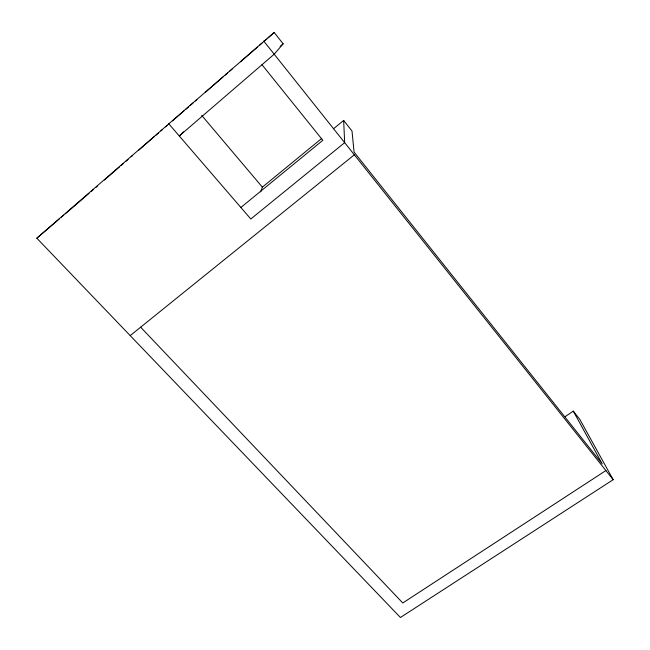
<?xml version="1.0" encoding="UTF-8"?>
<svg xmlns="http://www.w3.org/2000/svg" width="650" height="650" viewBox="0 0 650 650"><rect width="100%" height="100%" fill="white"/><g stroke="black" fill="none" stroke-linecap="round" stroke-linejoin="round"><path stroke-width="0.97" d="M260.666 191.831L262.373 187.143L321.766 138.393M564.891 416.804L573.292 411.125L579.808 419.372L613.178 479.692L400.424 617.5L36.822 238.193L274.186 32.5L283.14 43.826L274.194 54.21L179.278 135.98L183.495 131.844M89.034 193.343L65.26 213.85M91.325 191.352L93.624 189.361M95.916 187.362L97.443 186.038M104.333 180.05L119.633 166.757M121.168 165.433L123.459 163.434M125.759 161.444L128.05 159.445M131.113 156.788L132.641 155.464M138.767 150.142L154.066 136.849M155.594 135.525L158.657 132.86M160.948 130.869L162.484 129.537M165.539 126.88L167.074 125.548M172.429 120.9L183.901 110.931M185.437 109.598L188.492 106.941M190.028 105.609L193.082 102.952M195.382 100.961L196.909 99.629M205.327 92.316L222.926 77.033M225.217 75.034L227.516 73.044M229.807 71.053L232.107 69.054M240.524 61.742L257.351 47.125M259.651 45.126L261.942 43.136M264.241 41.137L266.533 39.146M268.068 37.814L274.186 32.5M280.134 46.418L283.14 43.826M36.822 238.193L59.109 219.115M61.417 217.141L63.724 215.166M333.491 128.773L343.655 120.437L352.007 131.007L354.071 152.084L602.241 463.889L573.292 411.125M240.874 207.48L322.822 140.303L261.991 64.716M130.211 335.611L354.339 154.798M605.906 470.559L402.773 602.972L140.644 327.194M168.651 123.646L250.794 219.001L344.662 142.659L343.655 120.437M201.711 115.383L262.373 187.143M263.713 41.047L613.178 479.692"/></g></svg>
